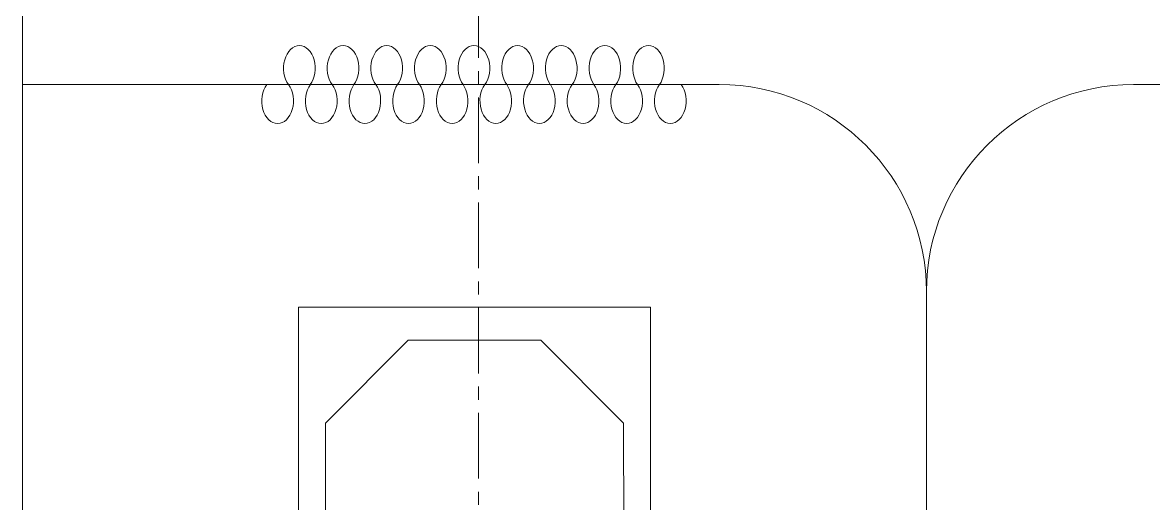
# Model space of a CAD drawing. Header units: millimetres. Extents: x 26027 to 581921, y 7230 to 233891.
# Drawn here: x 508499 to 511229, y 188044 to 189205 of the extents above; entities that cross this region are included whole.
import ezdxf

# ---------------------------------------------------------------- set-up
doc = ezdxf.new("R2010")
doc.units = ezdxf.units.MM
doc.header["$LTSCALE"] = 5
doc.linetypes.add('CENTER', pattern=[50.8, 31.75, -6.35, 6.35, -6.35])
doc.layers.get('0').update_dxf_attribs({"color": 252})
doc.layers.add('axes', color=252, linetype='Continuous')
for name, color, linetype, lineweight in [('Medical Equipment and Furniture', 252, 'Continuous', 0), ('Medical Equipment and Furniture1', 252, 'Continuous', 5), ('Walls', 252, 'Continuous', 5)]:
    doc.layers.add(name, color=color, linetype=linetype, lineweight=lineweight)

# ---------------------------------------------------------------- blocks, each defined once
blk = doc.blocks.new('CURTAIN')
for centre, start, end in [((-0.3386, 0.0395), 313.5684, 226.4316), ((-0.1881, 0.0395), 313.5684, 226.4316), ((-0.0376, 0.0395), 313.5684, 226.4316), ((0.1129, 0.0395), 313.5684, 226.4316), ((0.2633, 0.0395), 313.5684, 226.4316), ((0.4138, 0.0395), 313.5684, 226.4316), ((0.5643, 0.0395), 313.5684, 226.4316), ((0.7148, 0.0395), 313.5684, 226.4316), ((0.8653, 0.0395), 313.5684, 226.4316), ((0.0376, -0.0395), 133.5684, 46.4316), ((0.1881, -0.0395), 133.5684, 46.4316), ((0.3386, -0.0395), 133.5684, 46.4316), ((0.4891, -0.0395), 133.5684, 46.4316), ((0.6396, -0.0395), 133.5684, 46.4316), ((0.79, -0.0395), 133.5684, 46.4316), ((0.9405, -0.0395), 133.5684, 46.4316), ((-0.4138, -0.0395), 133.5684, 46.4316), ((-0.2633, -0.0395), 133.5684, 46.4316), ((-0.1129, -0.0395), 133.5684, 46.4316)]:
    blk.add_arc(centre, 0.0546, start, end)
blk = doc.blocks.new('HF16786E-P')
at = {"layer": 'Medical Equipment and Furniture1'}
for p, q in [((0, 0.425), (-2.14, 0.425)), ((-2.14, 0.425), (-2.14, -0.425)), ((-1.86, 0.36), (-2.06, 0.16)), ((-0.28, 0.36), (-1.86, 0.36)), ((-2.06, 0.16), (-2.06, -0.16)), ((-2.06, -0.16), (-1.86, -0.36)), ((-1.86, -0.36), (-0.28, -0.36)), ((-2.14, -0.425), (0, -0.425))]:
    blk.add_line(p, q, dxfattribs=at)

msp = doc.modelspace()

# ---------------------------------------------------------------- linework, layer by layer
at = {"layer": 'axes', "linetype": 'CENTER', "lineweight": 0}
msp.add_line((509599.2, 120285.6, 0), (509599.2, 210035.3, 0), dxfattribs=at)
at = {"layer": 'Medical Equipment and Furniture'}
for p, q in [((508498.8, 189055.3, -2.4), (510180.6, 189055.3, -2.4)), ((511180.6, 189055.3, -2.4), (512362.4, 189055.3, -2.4)), ((510680.6, 188555.3, -2.4), (510680.6, 186055.3, -2.4))]:
    msp.add_line(p, q, dxfattribs=at)
for centre, start, end in [((510180.6, 188555.3, -2.4), 0, 90), ((511180.6, 188555.3, -2.4), 90, 180)]:
    msp.add_arc(centre, 500, start, end, dxfattribs=at)
at = {"layer": 'Walls'}
msp.add_line((508498.8, 190352.3, 0), (508498.8, 186055.3, 0), dxfattribs=at)

# ---------------------------------------------------------------- block references
at = {"layer": 'Medical Equipment and Furniture', "extrusion": (-6.38299e-11, 1.26698e-09, -1), "xscale": 699.9999999767327, "yscale": 1000, "zscale": 1000, "rotation": 359.9859298881509}
msp.add_blockref('CURTAIN', (-509772.7, 189055.3, 2.4), dxfattribs=at)
at = {"layer": 'Medical Equipment and Furniture', "lineweight": 0, "xscale": 1000, "yscale": 1000, "zscale": 1000, "rotation": 270.0149936594165}
msp.add_blockref('HF16786E-P', (509590.2, 186377.7, 0), dxfattribs=at)

doc.saveas('drawing.dxf')
